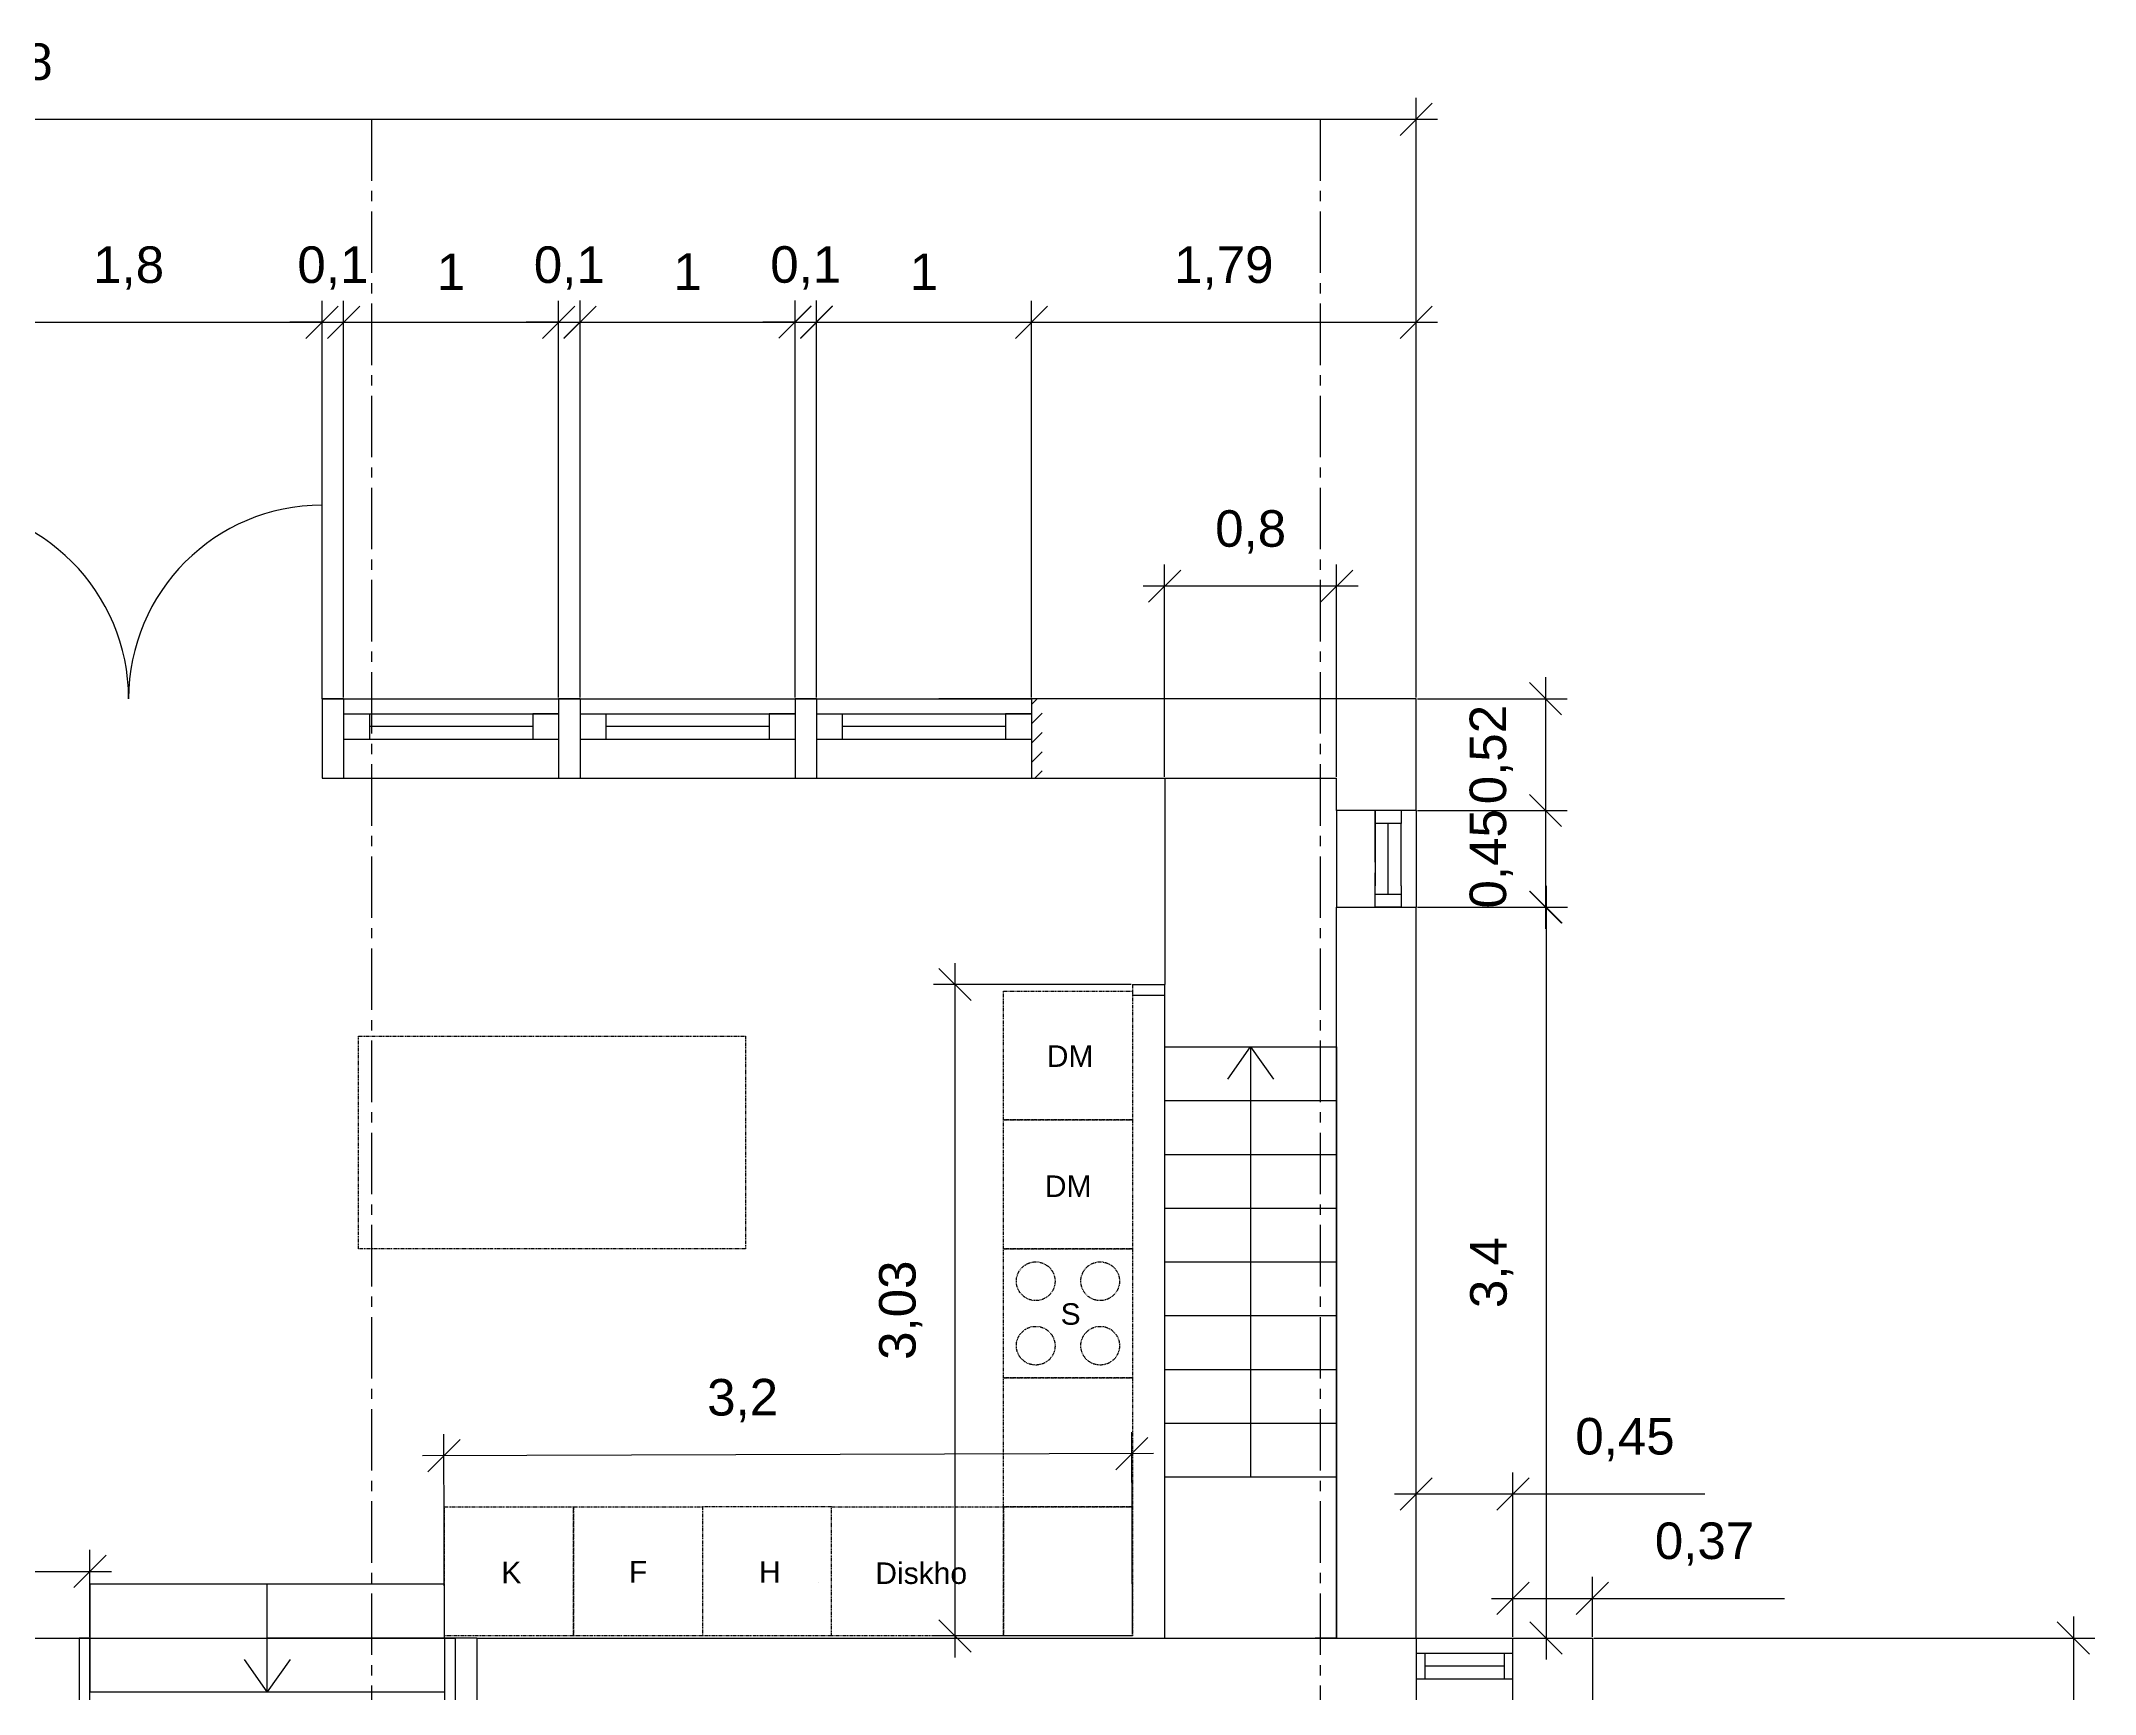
# Model space of a CAD drawing. Header units: millimetres. Extents: x -50011 to 90899, y -58634 to 500399.
# Drawn here: x 12181 to 21736, y 53824 to 61513 of the extents above; entities that cross this region are included whole.
import ezdxf

# ---------------------------------------------------------------- set-up
doc = ezdxf.new("R2010")
doc.units = ezdxf.units.MM
for name, pattern in [('ACAD_ISO02W100', [15, 12, -3]), ('CENTER2', [28.575, 19.05, -3.175, 3.175, -3.175]), ('PHANTOM2', [31.75, 15.875, -3.175, 3.175, -3.175, 3.175, -3.175])]:
    doc.linetypes.add(name, pattern=pattern)
doc.layers.get('0').update_dxf_attribs({"color": 1})
for name, color, linetype in [('Fönser - Revision', 1, 'Continuous'), ('Fönster', 1, 'Continuous'), ('Grundritningar', 1, 'Continuous'), ('Mått', 4, 'Continuous'), ('Möbler', 4, 'PHANTOM2'), ('Rumsavdelare', 3, 'FENCELINE1'), ('Sektionsangivelser', 4, 'PHANTOM2')]:
    doc.layers.add(name, color=color, linetype=linetype)
doc.styles.get("Standard").update_dxf_attribs({"font": 'Arial.ttf', "height": 170})
doc.linetypes.add('FENCELINE1', pattern='A,6.35,-2.54,[133,ltypeshp.shx,S=2.54,R=0,X=-2.54,Y=0],-2.54,25.4', length=36.83)
doc.dimstyles.new('Egen dimension', dxfattribs={"dimscale": 10, "dimtxt": 2.5, "dimasz": 15, "dimexe": 10, "dimexo": 0.625, "dimgap": 15, "dimtad": 1, "dimlfac": 0.001, "dimtxsty": 'Standard', "dimblk": 'OBLIQUE', "dimblk1": 'OBLIQUE', "dimblk2": 'OBLIQUE', "dimcen": 20, "dimdle": 10, "dimadec": 0, "dimazin": 0, "dimtfac": 1, "dimtmove": 0, "dimatfit": 3, "dimldrblk": 'OPEN90', "dimfxl": 1, "dimarcsym": 0})
doc.dimstyles.new('ISO-25', dxfattribs={"dimscale": 10, "dimtxt": 2.5, "dimasz": 15, "dimexe": 10, "dimexo": 0.625, "dimgap": 15, "dimtad": 1, "dimlfac": 0.001, "dimtxsty": 'Standard', "dimblk": 'OBLIQUE', "dimblk1": 'OBLIQUE', "dimblk2": 'OBLIQUE', "dimcen": 20, "dimdle": 10, "dimadec": 0, "dimazin": 0, "dimtfac": 1, "dimtmove": 0, "dimatfit": 3, "dimldrblk": 'OPEN90', "dimfxl": 1, "dimarcsym": 0})

# ---------------------------------------------------------------- blocks, each defined once
blk = doc.blocks.new('_Oblique')
at = {"color": 0, "linetype": 'ByBlock', "lineweight": -2}
blk.add_line((-0.5, -0.5), (0.5, 0.5), dxfattribs=at)
blk = doc.blocks.new('*D337')
at = {"layer": 'Defpoints', "color": 0, "transparency": 16777216}
for p in [(13488.5, 60204.9), (11688.5, 58453.9), (13488.5, 58453.9)]:
    blk.add_point(p, dxfattribs=at)
at = {"layer": 'Mått', "color": 0, "lineweight": -2, "transparency": 16777216}
for p, q in [((11688.5, 58460.2), (11688.5, 60304.9)), ((13488.5, 58460.2), (13488.5, 60304.9)), ((11588.5, 60204.9), (13588.5, 60204.9))]:
    blk.add_line(p, q, dxfattribs=at)
at = {"layer": 'Mått', "color": 0, "lineweight": -2, "transparency": 16777216, "xscale": 150, "yscale": 150, "zscale": 150, "rotation": 180}
blk.add_blockref('_Oblique', (11688.5, 60204.9), dxfattribs=at)
at = {"layer": 'Mått', "color": 0, "lineweight": -2, "transparency": 16777216, "xscale": 150, "yscale": 150, "zscale": 150}
blk.add_blockref('_Oblique', (13488.5, 60204.9), dxfattribs=at)
at = {"layer": 'Mått', "color": 0, "transparency": 16777216, "insert": (12588.5, 60457.3), "char_height": 170, "attachment_point": 5}
blk.add_mtext('1,8', dxfattribs=at)
blk = doc.blocks.new('_Open90')
at = {"color": 0, "linetype": 'ByBlock', "lineweight": -2}
for p, q in [((0, 0), (-1, 0)), ((-0.5, 0.5), (0, 0)), ((0, 0), (-0.5, -0.5))]:
    blk.add_line(p, q, dxfattribs=at)
blk = doc.blocks.new('*D338')
at = {"layer": 'Defpoints', "color": 0, "transparency": 16777216}
for p in [(13588.5, 60204.9), (13488.5, 58453.9), (13588.5, 58453.9)]:
    blk.add_point(p, dxfattribs=at)
at = {"layer": 'Mått', "color": 0, "lineweight": -2, "transparency": 16777216}
for p, q in [((13488.5, 58460.2), (13488.5, 60304.9)), ((13588.5, 58460.2), (13588.5, 60304.9)), ((13488.5, 60204.9), (13338.5, 60204.9)), ((13488.5, 60204.9), (13588.5, 60204.9)), ((13588.5, 60204.9), (13738.5, 60204.9))]:
    blk.add_line(p, q, dxfattribs=at)
at = {"layer": 'Mått', "color": 0, "lineweight": -2, "transparency": 16777216, "xscale": 150, "yscale": 150, "zscale": 150}
blk.add_blockref('_Oblique', (13488.5, 60204.9), dxfattribs=at)
at = {"layer": 'Mått', "color": 0, "lineweight": -2, "transparency": 16777216, "xscale": 150, "yscale": 150, "zscale": 150, "rotation": 180}
blk.add_blockref('_Oblique', (13588.5, 60204.9), dxfattribs=at)
at = {"layer": 'Mått', "color": 0, "transparency": 16777216, "insert": (13538.5, 60457.3), "char_height": 170, "attachment_point": 5}
blk.add_mtext('0,1', dxfattribs=at)
blk = doc.blocks.new('*D339')
at = {"layer": 'Defpoints', "color": 0, "transparency": 16777216}
for p in [(14588.5, 60204.9), (13588.5, 58453.9), (14588.5, 58453.9)]:
    blk.add_point(p, dxfattribs=at)
at = {"layer": 'Mått', "color": 0, "lineweight": -2, "transparency": 16777216}
for p, q in [((13588.5, 58460.2), (13588.5, 60304.9)), ((14588.5, 58460.2), (14588.5, 60304.9)), ((13488.5, 60204.9), (14688.5, 60204.9))]:
    blk.add_line(p, q, dxfattribs=at)
at = {"layer": 'Mått', "color": 0, "lineweight": -2, "transparency": 16777216, "xscale": 150, "yscale": 150, "zscale": 150, "rotation": 180}
blk.add_blockref('_Oblique', (13588.5, 60204.9), dxfattribs=at)
at = {"layer": 'Mått', "color": 0, "lineweight": -2, "transparency": 16777216, "xscale": 150, "yscale": 150, "zscale": 150}
blk.add_blockref('_Oblique', (14588.5, 60204.9), dxfattribs=at)
at = {"layer": 'Mått', "color": 0, "transparency": 16777216, "insert": (14088.5, 60439.9), "char_height": 170, "attachment_point": 5}
blk.add_mtext('1', dxfattribs=at)
blk = doc.blocks.new('*D305')
at = {"layer": 'Defpoints', "color": 0, "transparency": 16777216}
for p in [(18578.2, 60204.9), (16788.5, 58453.9), (18578.2, 58453.9)]:
    blk.add_point(p, dxfattribs=at)
at = {"layer": 'Mått', "color": 0, "lineweight": -2, "transparency": 16777216}
for p, q in [((16788.5, 58460.2), (16788.5, 60304.9)), ((18578.2, 58460.2), (18578.2, 60304.9)), ((16688.5, 60204.9), (18678.2, 60204.9))]:
    blk.add_line(p, q, dxfattribs=at)
at = {"layer": 'Mått', "color": 0, "lineweight": -2, "transparency": 16777216, "xscale": 150, "yscale": 150, "zscale": 150, "rotation": 180}
blk.add_blockref('_Oblique', (16788.5, 60204.9), dxfattribs=at)
at = {"layer": 'Mått', "color": 0, "lineweight": -2, "transparency": 16777216, "xscale": 150, "yscale": 150, "zscale": 150}
blk.add_blockref('_Oblique', (18578.2, 60204.9), dxfattribs=at)
at = {"layer": 'Mått', "color": 0, "transparency": 16777216, "insert": (17683.4, 60457.3), "char_height": 170, "attachment_point": 5}
blk.add_mtext('1,79', dxfattribs=at)
blk = doc.blocks.new('*D319')
at = {"layer": 'Defpoints', "color": 0, "transparency": 16777216}
for p in [(17258.2, 57124.2), (16432.7, 54093.9), (17258.2, 54093.9)]:
    blk.add_point(p, dxfattribs=at)
at = {"layer": 'Mått', "color": 0, "lineweight": -2, "transparency": 16777216}
for p, q in [((16432.7, 57224.2), (16432.7, 53993.9)), ((17252, 57124.2), (16332.7, 57124.2)), ((17252, 54093.9), (16332.7, 54093.9))]:
    blk.add_line(p, q, dxfattribs=at)
at = {"layer": 'Mått', "color": 0, "lineweight": -2, "transparency": 16777216, "xscale": 150, "yscale": 150, "zscale": 150}
for p, rotation in [((16432.7, 57124.2), 90), ((16432.7, 54093.9), 270)]:
    blk.add_blockref('_Oblique', p, dxfattribs=dict(at, rotation=rotation))
at = {"layer": 'Mått', "color": 0, "transparency": 16777216, "insert": (16180.3, 55609), "char_height": 170, "attachment_point": 5, "rotation": 90}
blk.add_mtext('3,03', dxfattribs=at)
blk = doc.blocks.new('*D320')
at = {"layer": 'Defpoints', "color": 0, "transparency": 16777216}
for p in [(14055.6, 54931.8), (14058.2, 54083.9), (17258.2, 54093.9)]:
    blk.add_point(p, dxfattribs=at)
at = {"layer": 'Mått', "color": 0, "lineweight": -2, "transparency": 16777216}
for p, q in [((17258.2, 54100.2), (17255.3, 55041.8)), ((17355.6, 54942.1), (13955.6, 54931.5)), ((14058.2, 54090.2), (14055.3, 55031.8))]:
    blk.add_line(p, q, dxfattribs=at)
at = {"layer": 'Mått', "color": 0, "lineweight": -2, "transparency": 16777216, "xscale": 150, "yscale": 150, "zscale": 150}
for p, rotation in [((14055.6, 54931.8), 180.179048728139), ((17255.6, 54941.8), 0.1790487281390174)]:
    blk.add_blockref('_Oblique', p, dxfattribs=dict(at, rotation=rotation))
at = {"layer": 'Mått', "color": 0, "transparency": 16777216, "insert": (15444.8, 55188.5), "char_height": 170, "attachment_point": 5, "rotation": 0.17905}
blk.add_mtext('3,2', dxfattribs=at)
blk = doc.blocks.new('*D333')
at = {"layer": 'Defpoints', "color": 0, "transparency": 16777216}
for p in [(18578.2, 61149.3), (5298.2, 58453.9), (18578.2, 58453.9)]:
    blk.add_point(p, dxfattribs=at)
at = {"layer": 'Mått', "color": 0, "lineweight": -2, "transparency": 16777216}
for p, q in [((5298.2, 58460.2), (5298.2, 61249.3)), ((18578.2, 58460.2), (18578.2, 61249.3)), ((5198.2, 61149.3), (18678.2, 61149.3))]:
    blk.add_line(p, q, dxfattribs=at)
at = {"layer": 'Mått', "color": 0, "lineweight": -2, "transparency": 16777216, "xscale": 150, "yscale": 150, "zscale": 150, "rotation": 180}
blk.add_blockref('_Oblique', (5298.2, 61149.3), dxfattribs=at)
at = {"layer": 'Mått', "color": 0, "lineweight": -2, "transparency": 16777216, "xscale": 150, "yscale": 150, "zscale": 150}
blk.add_blockref('_Oblique', (18578.2, 61149.3), dxfattribs=at)
at = {"layer": 'Mått', "color": 0, "transparency": 16777216, "insert": (11938.2, 61401.7), "char_height": 170, "attachment_point": 5}
blk.add_mtext('13,28', dxfattribs=at)
blk = doc.blocks.new('*D343')
at = {"layer": 'Defpoints', "color": 0, "ltscale": 100, "transparency": 16777216}
for p in [(18578.2, 58453.9), (18578.2, 57933.9), (19180.1, 57933.9)]:
    blk.add_point(p, dxfattribs=at)
at = {"layer": 'Mått', "color": 0, "lineweight": -2, "ltscale": 100, "transparency": 16777216}
for p, q in [((19180.1, 58553.9), (19180.1, 57833.9)), ((18584.5, 58453.9), (19280.1, 58453.9)), ((18584.5, 57933.9), (19280.1, 57933.9))]:
    blk.add_line(p, q, dxfattribs=at)
at = {"layer": 'Mått', "color": 0, "lineweight": -2, "ltscale": 100, "transparency": 16777216, "xscale": 150, "yscale": 150, "zscale": 150}
for p, rotation in [((19180.1, 58453.9), 90), ((19180.1, 57933.9), 270)]:
    blk.add_blockref('_Oblique', p, dxfattribs=dict(at, rotation=rotation))
at = {"layer": 'Mått', "color": 0, "ltscale": 100, "transparency": 16777216, "insert": (18927.7, 58193.9), "char_height": 170, "attachment_point": 5, "rotation": 90}
blk.add_mtext('0,52', dxfattribs=at)
blk = doc.blocks.new('*D344')
at = {"layer": 'Defpoints', "color": 0, "ltscale": 100, "transparency": 16777216}
for p in [(18578.2, 57933.9), (18578.2, 57483.9), (19180.1, 57483.9)]:
    blk.add_point(p, dxfattribs=at)
at = {"layer": 'Mått', "color": 0, "lineweight": -2, "ltscale": 100, "transparency": 16777216}
for p, q in [((19180.1, 58033.9), (19180.1, 57383.9)), ((18584.5, 57933.9), (19280.1, 57933.9)), ((18584.5, 57483.9), (19280.1, 57483.9))]:
    blk.add_line(p, q, dxfattribs=at)
at = {"layer": 'Mått', "color": 0, "lineweight": -2, "ltscale": 100, "transparency": 16777216, "xscale": 150, "yscale": 150, "zscale": 150}
for p, rotation in [((19180.1, 57933.9), 90), ((19180.1, 57483.9), 270)]:
    blk.add_blockref('_Oblique', p, dxfattribs=dict(at, rotation=rotation))
at = {"layer": 'Mått', "color": 0, "ltscale": 100, "transparency": 16777216, "insert": (18927.7, 57708.9), "char_height": 170, "attachment_point": 5, "rotation": 90}
blk.add_mtext('0,45', dxfattribs=at)
blk = doc.blocks.new('*D345')
at = {"layer": 'Defpoints', "color": 0, "ltscale": 100, "transparency": 16777216}
for p in [(18578.2, 57483.9), (18578.2, 54083.9), (19182.5, 54083.9)]:
    blk.add_point(p, dxfattribs=at)
at = {"layer": 'Mått', "color": 0, "lineweight": -2, "ltscale": 100, "transparency": 16777216}
for p, q in [((19182.5, 57583.9), (19182.5, 53983.9)), ((18584.5, 57483.9), (19282.5, 57483.9)), ((18584.5, 54083.9), (19282.5, 54083.9))]:
    blk.add_line(p, q, dxfattribs=at)
at = {"layer": 'Mått', "color": 0, "lineweight": -2, "ltscale": 100, "transparency": 16777216, "xscale": 150, "yscale": 150, "zscale": 150}
for p, rotation in [((19182.5, 57483.9), 90), ((19182.5, 54083.9), 270)]:
    blk.add_blockref('_Oblique', p, dxfattribs=dict(at, rotation=rotation))
at = {"layer": 'Mått', "color": 0, "ltscale": 100, "transparency": 16777216, "insert": (18930.1, 55783.9), "char_height": 170, "attachment_point": 5, "rotation": 90}
blk.add_mtext('3,4', dxfattribs=at)
blk = doc.blocks.new('*D349')
at = {"layer": 'Defpoints', "color": 0, "linetype": 'ACAD_ISO02W100', "ltscale": 100, "transparency": 16777216}
for p in [(17408.2, 58977.5), (17408.2, 58083.9), (18208.2, 58083.9)]:
    blk.add_point(p, dxfattribs=at)
at = {"layer": 'Mått', "color": 0, "linetype": 'ACAD_ISO02W100', "lineweight": -2, "ltscale": 100, "transparency": 16777216}
for p, q in [((17408.2, 58090.2), (17408.2, 59077.5)), ((18208.2, 58090.2), (18208.2, 59077.5)), ((18308.2, 58977.5), (17308.2, 58977.5))]:
    blk.add_line(p, q, dxfattribs=at)
at = {"layer": 'Mått', "color": 0, "linetype": 'ACAD_ISO02W100', "lineweight": -2, "ltscale": 100, "transparency": 16777216, "xscale": 150, "yscale": 150, "zscale": 150, "rotation": 180}
blk.add_blockref('_Oblique', (17408.2, 58977.5), dxfattribs=at)
at = {"layer": 'Mått', "color": 0, "linetype": 'ACAD_ISO02W100', "lineweight": -2, "ltscale": 100, "transparency": 16777216, "xscale": 150, "yscale": 150, "zscale": 150}
blk.add_blockref('_Oblique', (18208.2, 58977.5), dxfattribs=at)
at = {"layer": 'Mått', "color": 0, "linetype": 'ACAD_ISO02W100', "ltscale": 100, "transparency": 16777216, "insert": (17808.2, 59229.9), "char_height": 170, "attachment_point": 5}
blk.add_mtext('0,8', dxfattribs=at)
blk = doc.blocks.new('*D350')
at = {"layer": 'Defpoints', "color": 0, "linetype": 'ACAD_ISO02W100', "ltscale": 100, "transparency": 16777216}
for p in [(19028.2, 54754.5), (18578.2, 54083.9), (19028.2, 54083.9)]:
    blk.add_point(p, dxfattribs=at)
at = {"layer": 'Mått', "color": 0, "linetype": 'ACAD_ISO02W100', "lineweight": -2, "ltscale": 100, "transparency": 16777216}
for p, q in [((18578.2, 54090.2), (18578.2, 54854.5)), ((19028.2, 54090.2), (19028.2, 54854.5)), ((18478.2, 54754.5), (19028.2, 54754.5)), ((19028.2, 54754.5), (19921.2, 54754.5))]:
    blk.add_line(p, q, dxfattribs=at)
at = {"layer": 'Mått', "color": 0, "linetype": 'ACAD_ISO02W100', "lineweight": -2, "ltscale": 100, "transparency": 16777216, "xscale": 150, "yscale": 150, "zscale": 150, "rotation": 180}
blk.add_blockref('_Oblique', (18578.2, 54754.5), dxfattribs=at)
at = {"layer": 'Mått', "color": 0, "linetype": 'ACAD_ISO02W100', "lineweight": -2, "ltscale": 100, "transparency": 16777216, "xscale": 150, "yscale": 150, "zscale": 150}
blk.add_blockref('_Oblique', (19028.2, 54754.5), dxfattribs=at)
at = {"layer": 'Mått', "color": 0, "linetype": 'ACAD_ISO02W100', "ltscale": 100, "transparency": 16777216, "insert": (19549.7, 55006.9), "char_height": 170, "attachment_point": 5}
blk.add_mtext('0,45', dxfattribs=at)
blk = doc.blocks.new('*D351')
at = {"layer": 'Defpoints', "color": 0, "linetype": 'ACAD_ISO02W100', "ltscale": 100, "transparency": 16777216}
for p in [(19398.2, 54268.3), (19028.2, 54083.9), (19398.2, 54083.9)]:
    blk.add_point(p, dxfattribs=at)
at = {"layer": 'Mått', "color": 0, "linetype": 'ACAD_ISO02W100', "lineweight": -2, "ltscale": 100, "transparency": 16777216}
for p, q in [((19028.2, 54090.2), (19028.2, 54368.3)), ((19398.2, 54090.2), (19398.2, 54368.3)), ((18928.2, 54268.3), (19398.2, 54268.3)), ((19398.2, 54268.3), (20291.2, 54268.3))]:
    blk.add_line(p, q, dxfattribs=at)
at = {"layer": 'Mått', "color": 0, "linetype": 'ACAD_ISO02W100', "lineweight": -2, "ltscale": 100, "transparency": 16777216, "xscale": 150, "yscale": 150, "zscale": 150, "rotation": 180}
blk.add_blockref('_Oblique', (19028.2, 54268.3), dxfattribs=at)
at = {"layer": 'Mått', "color": 0, "linetype": 'ACAD_ISO02W100', "lineweight": -2, "ltscale": 100, "transparency": 16777216, "xscale": 150, "yscale": 150, "zscale": 150}
blk.add_blockref('_Oblique', (19398.2, 54268.3), dxfattribs=at)
at = {"layer": 'Mått', "color": 0, "linetype": 'ACAD_ISO02W100', "ltscale": 100, "transparency": 16777216, "insert": (19919.7, 54520.7), "char_height": 170, "attachment_point": 5}
blk.add_mtext('0,37', dxfattribs=at)
blk = doc.blocks.new('*D352')
at = {"layer": 'Defpoints', "color": 0, "ltscale": 100, "transparency": 16777216}
for p in [(19398.2, 54083.9), (19398.2, 52583.9), (21635.9, 52583.9)]:
    blk.add_point(p, dxfattribs=at)
at = {"layer": 'Mått', "color": 0, "lineweight": -2, "ltscale": 100, "transparency": 16777216}
for p, q in [((21635.9, 54183.9), (21635.9, 52483.9)), ((19404.5, 54083.9), (21735.9, 54083.9)), ((19404.5, 52583.9), (21735.9, 52583.9))]:
    blk.add_line(p, q, dxfattribs=at)
at = {"layer": 'Mått', "color": 0, "lineweight": -2, "ltscale": 100, "transparency": 16777216, "xscale": 150, "yscale": 150, "zscale": 150}
for p, rotation in [((21635.9, 54083.9), 90), ((21635.9, 52583.9), 270)]:
    blk.add_blockref('_Oblique', p, dxfattribs=dict(at, rotation=rotation))
at = {"layer": 'Mått', "color": 0, "ltscale": 100, "transparency": 16777216, "insert": (21383.5, 53333.9), "char_height": 170, "attachment_point": 5, "rotation": 90}
blk.add_mtext('1,5', dxfattribs=at)
blk = doc.blocks.new('*D362')
at = {"layer": 'Defpoints', "color": 0, "ltscale": 100, "transparency": 16777216}
for p in [(12408.2, 54393.8), (11088.5, 54083.9), (12408.2, 54083.9)]:
    blk.add_point(p, dxfattribs=at)
at = {"layer": 'Mått', "color": 0, "lineweight": -2, "ltscale": 100, "transparency": 16777216}
for p, q in [((11088.5, 54090.2), (11088.5, 54493.8)), ((12408.2, 54090.2), (12408.2, 54493.8)), ((10988.5, 54393.8), (12508.2, 54393.8))]:
    blk.add_line(p, q, dxfattribs=at)
at = {"layer": 'Mått', "color": 0, "lineweight": -2, "ltscale": 100, "transparency": 16777216, "xscale": 150, "yscale": 150, "zscale": 150, "rotation": 180}
blk.add_blockref('_Oblique', (11088.5, 54393.8), dxfattribs=at)
at = {"layer": 'Mått', "color": 0, "lineweight": -2, "ltscale": 100, "transparency": 16777216, "xscale": 150, "yscale": 150, "zscale": 150}
blk.add_blockref('_Oblique', (12408.2, 54393.8), dxfattribs=at)
at = {"layer": 'Mått', "color": 0, "ltscale": 100, "transparency": 16777216, "insert": (11748.4, 54646.2), "char_height": 170, "attachment_point": 5}
blk.add_mtext('1,32', dxfattribs=at)
blk = doc.blocks.new('*D301')
at = {"layer": 'Defpoints', "color": 0, "ltscale": 100, "transparency": 16777216}
for p in [(14688.5, 60204.9), (14588.5, 58453.9), (14688.5, 58453.9)]:
    blk.add_point(p, dxfattribs=at)
at = {"layer": 'Mått', "color": 0, "lineweight": -2, "ltscale": 100, "transparency": 16777216}
for p, q in [((14588.5, 58460.2), (14588.5, 60304.9)), ((14688.5, 58460.2), (14688.5, 60304.9)), ((14588.5, 60204.9), (14438.5, 60204.9)), ((14588.5, 60204.9), (14688.5, 60204.9)), ((14688.5, 60204.9), (14838.5, 60204.9))]:
    blk.add_line(p, q, dxfattribs=at)
at = {"layer": 'Mått', "color": 0, "lineweight": -2, "ltscale": 100, "transparency": 16777216, "xscale": 150, "yscale": 150, "zscale": 150}
blk.add_blockref('_Oblique', (14588.5, 60204.9), dxfattribs=at)
at = {"layer": 'Mått', "color": 0, "lineweight": -2, "ltscale": 100, "transparency": 16777216, "xscale": 150, "yscale": 150, "zscale": 150, "rotation": 180}
blk.add_blockref('_Oblique', (14688.5, 60204.9), dxfattribs=at)
at = {"layer": 'Mått', "color": 0, "ltscale": 100, "transparency": 16777216, "insert": (14638.5, 60457.3), "char_height": 170, "attachment_point": 5}
blk.add_mtext('0,1', dxfattribs=at)
blk = doc.blocks.new('*D302')
at = {"layer": 'Defpoints', "color": 0, "ltscale": 100, "transparency": 16777216}
for p in [(15688.5, 60205.7), (14688.5, 58453.9), (15688.5, 58453.9)]:
    blk.add_point(p, dxfattribs=at)
at = {"layer": 'Mått', "color": 0, "lineweight": -2, "ltscale": 100, "transparency": 16777216}
for p, q in [((14688.5, 58460.2), (14688.5, 60305.7)), ((15688.5, 58460.2), (15688.5, 60305.7)), ((14588.5, 60205.7), (15788.5, 60205.7))]:
    blk.add_line(p, q, dxfattribs=at)
at = {"layer": 'Mått', "color": 0, "lineweight": -2, "ltscale": 100, "transparency": 16777216, "xscale": 150, "yscale": 150, "zscale": 150, "rotation": 180}
blk.add_blockref('_Oblique', (14688.5, 60205.7), dxfattribs=at)
at = {"layer": 'Mått', "color": 0, "lineweight": -2, "ltscale": 100, "transparency": 16777216, "xscale": 150, "yscale": 150, "zscale": 150}
blk.add_blockref('_Oblique', (15688.5, 60205.7), dxfattribs=at)
at = {"layer": 'Mått', "color": 0, "ltscale": 100, "transparency": 16777216, "insert": (15188.5, 60440.7), "char_height": 170, "attachment_point": 5}
blk.add_mtext('1', dxfattribs=at)
blk = doc.blocks.new('*D303')
at = {"layer": 'Defpoints', "color": 0, "ltscale": 100, "transparency": 16777216}
for p in [(15788.5, 60205.8), (15688.5, 58453.9), (15788.5, 58453.9)]:
    blk.add_point(p, dxfattribs=at)
at = {"layer": 'Mått', "color": 0, "lineweight": -2, "ltscale": 100, "transparency": 16777216}
for p, q in [((15688.5, 58460.2), (15688.5, 60305.8)), ((15788.5, 58460.2), (15788.5, 60305.8)), ((15688.5, 60205.8), (15538.5, 60205.8)), ((15688.5, 60205.8), (15788.5, 60205.8)), ((15788.5, 60205.8), (15938.5, 60205.8))]:
    blk.add_line(p, q, dxfattribs=at)
at = {"layer": 'Mått', "color": 0, "lineweight": -2, "ltscale": 100, "transparency": 16777216, "xscale": 150, "yscale": 150, "zscale": 150}
blk.add_blockref('_Oblique', (15688.5, 60205.8), dxfattribs=at)
at = {"layer": 'Mått', "color": 0, "lineweight": -2, "ltscale": 100, "transparency": 16777216, "xscale": 150, "yscale": 150, "zscale": 150, "rotation": 180}
blk.add_blockref('_Oblique', (15788.5, 60205.8), dxfattribs=at)
at = {"layer": 'Mått', "color": 0, "ltscale": 100, "transparency": 16777216, "insert": (15738.5, 60458.2), "char_height": 170, "attachment_point": 5}
blk.add_mtext('0,1', dxfattribs=at)
blk = doc.blocks.new('*D304')
at = {"layer": 'Defpoints', "color": 0, "ltscale": 100, "transparency": 16777216}
for p in [(16788.5, 60204.9), (15788.5, 58453.9), (16788.5, 58453.9)]:
    blk.add_point(p, dxfattribs=at)
at = {"layer": 'Mått', "color": 0, "lineweight": -2, "ltscale": 100, "transparency": 16777216}
for p, q in [((15788.5, 58460.2), (15788.5, 60304.9)), ((16788.5, 58460.2), (16788.5, 60304.9)), ((15688.5, 60204.9), (16888.5, 60204.9))]:
    blk.add_line(p, q, dxfattribs=at)
at = {"layer": 'Mått', "color": 0, "lineweight": -2, "ltscale": 100, "transparency": 16777216, "xscale": 150, "yscale": 150, "zscale": 150, "rotation": 180}
blk.add_blockref('_Oblique', (15788.5, 60204.9), dxfattribs=at)
at = {"layer": 'Mått', "color": 0, "lineweight": -2, "ltscale": 100, "transparency": 16777216, "xscale": 150, "yscale": 150, "zscale": 150}
blk.add_blockref('_Oblique', (16788.5, 60204.9), dxfattribs=at)
at = {"layer": 'Mått', "color": 0, "ltscale": 100, "transparency": 16777216, "insert": (16288.5, 60439.9), "char_height": 170, "attachment_point": 5}
blk.add_mtext('1', dxfattribs=at)

msp = doc.modelspace()

# ---------------------------------------------------------------- hatches: boundary and pattern name
at = {"layer": 'Grundritningar', "ltscale": 100}
h = msp.add_hatch(dxfattribs=at)
h.set_pattern_fill('ANSI31', color=256, scale=20)
h.set_pattern_definition([(45, (-820, 30940), (-44.90128, 44.90128), [])])
h.paths.add_polyline_path([(16838.49, 58453.923), (16788.49, 58453.923), (16788.49, 58083.923), (16838.49, 58083.923)])

# ---------------------------------------------------------------- linework, layer by layer
at = {"layer": 'Fönser - Revision', "ltscale": 100}
for p, q in [((13488.49, 58453.923), (13588.49, 58453.923)), ((14588.49, 58453.923), (14688.49, 58453.923)), ((15688.49, 58453.923), (15788.49, 58453.923)), ((16788.49, 58083.923), (16838.49, 58083.923))]:
    msp.add_line(p, q, dxfattribs=at)
at = {"layer": 'Fönster', "ltscale": 100}
for p, q in [((13588.49, 58453.923), (13588.49, 58083.923)), ((13588.49, 58453.923), (14588.49, 58453.923)), ((13588.49, 58383.923), (14588.49, 58383.923)), ((14588.49, 58383.923), (14468.49, 58383.923)), ((14468.49, 58383.923), (14468.49, 58263.923)), ((14588.49, 58383.923), (14588.49, 58263.923)), ((14688.49, 58453.923), (14688.49, 58083.923)), ((14688.49, 58453.923), (15688.49, 58453.923)), ((14688.49, 58383.923), (15688.49, 58383.923)), ((15688.49, 58383.923), (15568.49, 58383.923)), ((15568.49, 58383.923), (15568.49, 58263.923)), ((15688.49, 58383.923), (15688.49, 58263.923)), ((15788.49, 58453.923), (15788.49, 58083.923)), ((15788.49, 58453.923), (16788.49, 58453.923)), ((15788.49, 58383.923), (16788.49, 58383.923)), ((16788.49, 58383.923), (16668.49, 58383.923)), ((16668.49, 58383.923), (16668.49, 58263.923)), ((16788.49, 58453.923), (16788.49, 58083.923)), ((16788.49, 58383.923), (16788.49, 58263.923)), ((13588.49, 58083.923), (14588.49, 58083.923)), ((14688.49, 58083.923), (15688.49, 58083.923)), ((15788.49, 58083.923), (16788.49, 58083.923))]:
    msp.add_line(p, q, dxfattribs=at)
at = {"layer": 'Fönster'}
for p, q in [((13588.49, 58383.923), (13708.49, 58383.923)), ((13708.49, 58383.923), (13708.49, 58263.923)), ((14588.49, 58453.923), (14588.49, 58083.923)), ((14688.49, 58383.923), (14808.49, 58383.923)), ((14808.49, 58383.923), (14808.49, 58263.923)), ((15688.49, 58453.923), (15688.49, 58083.923)), ((15788.49, 58383.923), (15908.49, 58383.923)), ((15908.49, 58383.923), (15908.49, 58263.923)), ((14468.49, 58323.923), (13708.49, 58323.923)), ((15568.49, 58323.923), (14808.49, 58323.923)), ((16668.49, 58323.923), (15908.49, 58323.923)), ((13708.49, 58263.923), (13588.49, 58263.923)), ((14588.49, 58263.923), (13708.49, 58263.923)), ((14808.49, 58263.923), (14688.49, 58263.923)), ((15688.49, 58263.923), (14808.49, 58263.923)), ((15908.49, 58263.923), (15788.49, 58263.923)), ((16788.49, 58263.923), (15908.49, 58263.923))]:
    msp.add_line(p, q, dxfattribs=at)
at = {"layer": 'Grundritningar'}
for p, q in [((13488.49, 58453.923), (13488.49, 59353.923)), ((13588.49, 58453.923), (13488.49, 58453.923)), ((13488.49, 58453.923), (13488.49, 58083.923)), ((14688.49, 58453.923), (14588.49, 58453.923)), ((15788.49, 58453.923), (15688.49, 58453.923)), ((18578.249, 58453.923), (16358.344, 58453.923)), ((18578.249, 57933.923), (18578.249, 58453.923)), ((13488.49, 58083.923), (13588.49, 58083.923)), ((14588.49, 58083.923), (14688.49, 58083.923)), ((15688.49, 58083.923), (15788.49, 58083.923)), ((16358.344, 58083.923), (18208.249, 58083.923)), ((18208.249, 57933.923), (18208.249, 58083.923)), ((18578.249, 57933.923), (18208.249, 57933.923)), ((18388.249, 57873.923), (18388.249, 57933.923)), ((18508.249, 57933.923), (18508.249, 57873.923)), ((18508.249, 57873.923), (18388.249, 57873.923)), ((18388.249, 57693.923), (18388.249, 57873.923)), ((18448.249, 57543.923), (18448.249, 57873.923)), ((18508.249, 57693.923), (18508.249, 57873.923)), ((18388.249, 57693.923), (18388.249, 57633.923)), ((18508.249, 57583.923), (18508.249, 57693.923)), ((18208.249, 54083.923), (18208.249, 57483.923)), ((18578.249, 54083.923), (18578.249, 57483.923)), ((17258.249, 57124.174), (17408.249, 57124.174)), ((17258.249, 57074.287), (17408.249, 57074.287)), ((17408.249, 54083.923), (17408.249, 57124.174)), ((17408.249, 56833.923), (18208.249, 56833.923)), ((18208.249, 56833.923), (18208.249, 54083.923)), ((17408.249, 56583.923), (18208.249, 56583.923)), ((17408.249, 56333.923), (18208.249, 56333.923)), ((17408.249, 56083.923), (18208.249, 56083.923)), ((17408.249, 55833.923), (18208.249, 55833.923)), ((17408.249, 55583.923), (18208.249, 55583.923)), ((17408.249, 55333.923), (18208.249, 55333.923)), ((17408.249, 55083.923), (18208.249, 55083.923)), ((17408.249, 54833.923), (18208.249, 54833.923)), ((15798.862, 54341.72), (15798.862, 54341.72)), ((12408.249, 54083.923), (12358.249, 54083.923)), ((12358.249, 54083.923), (12358.249, 53713.923)), ((12408.249, 53713.923), (12408.249, 54083.923)), ((14208.249, 54083.923), (14058.249, 54083.923)), ((14058.249, 54083.923), (14058.249, 53713.923)), ((14058.249, 54083.923), (14108.249, 54083.923)), ((14108.249, 54083.923), (14108.249, 53713.923)), ((18578.249, 54083.923), (18578.249, 53714.759)), ((19028.249, 53714.759), (19028.249, 54083.923)), ((18578.249, 54013.923), (19028.249, 54013.923)), ((18618.249, 54013.923), (18618.249, 53893.923)), ((18988.249, 54013.923), (18988.249, 53893.923)), ((18578.249, 53893.923), (19028.249, 53893.923)), ((18618.249, 53953.923), (18988.249, 53953.923))]:
    msp.add_line(p, q, dxfattribs=at)
at = {"layer": 'Grundritningar', "ltscale": 100}
for p, q in [((18208.249, 57933.923), (18208.249, 57483.923)), ((18388.249, 57933.923), (18388.249, 57583.923)), ((18578.249, 57933.923), (18578.249, 57483.923)), ((18388.249, 57583.923), (18388.249, 57643.923)), ((18388.249, 57483.923), (18388.249, 57583.923)), ((18388.249, 57483.923), (18388.249, 57543.923)), ((18388.249, 57543.923), (18448.249, 57543.923)), ((18448.249, 57543.923), (18508.249, 57543.923)), ((18508.249, 57583.923), (18508.249, 57483.923)), ((18208.249, 57483.923), (18578.249, 57483.923)), ((18508.249, 57483.923), (18388.249, 57483.923)), ((14058.249, 54333.923), (12408.249, 54333.923)), ((12408.249, 54333.923), (12408.249, 54083.923)), ((14058.249, 54083.923), (14058.249, 54333.923)), ((12408.249, 54083.923), (12408.249, 53833.923)), ((12408.249, 54083.923), (14058.249, 54083.923)), ((14058.249, 54083.923), (13233.249, 54083.923)), ((12408.249, 53833.923), (14058.249, 53833.923))]:
    msp.add_line(p, q, dxfattribs=at)
at = {"layer": 'Grundritningar'}
for points in [[(6118.249, 53463.923), (6118.249, 54083.923), (12408.249, 54083.923)], [(14208.249, 54083.923), (19398.249, 54083.923), (19398.249, 53113.923)]]:
    msp.add_lwpolyline(points, dxfattribs=at)
for centre, start, end in [((11688.49, 58453.923), 0, 90), ((13488.49, 58453.923), 90, 180)]:
    msp.add_arc(centre, 900, start, end, dxfattribs=at)
at = {"layer": 'Mått'}
for p, q in [((14208.249, 54083.923), (14208.249, 53713.923)), ((18208.249, 54083.923), (18108.249, 54083.923))]:
    msp.add_line(p, q, dxfattribs=at)
at = {"layer": 'Möbler'}
for p, q in [((17258.249, 57124.174), (17258.249, 57093.923)), ((15858.249, 54693.923), (15258.249, 54693.923)), ((15858.249, 54093.923), (15258.249, 54093.923))]:
    msp.add_line(p, q, dxfattribs=at)
for points in [[(17258.249, 56493.923), (16658.249, 56493.923), (16658.249, 57093.923), (17258.249, 57093.923)], [(13658.249, 56883.923), (15458.249, 56883.923), (15458.249, 55893.923), (13658.249, 55893.923)], [(17258.249, 55893.923), (16658.249, 55893.923), (16658.249, 56493.923), (17258.249, 56493.923)], [(17258.249, 55293.923), (16658.249, 55293.923), (16658.249, 55893.923), (17258.249, 55893.923)], [(17258.249, 54693.923), (16658.249, 54693.923), (16658.249, 55293.923), (17258.249, 55293.923)], [(14658.249, 54093.923), (14058.249, 54093.923), (14058.249, 54693.923), (14658.249, 54693.923)], [(15258.249, 54093.923), (14658.249, 54093.923), (14658.249, 54693.923), (15258.249, 54693.923)], [(16658.249, 54093.923), (15858.249, 54093.923), (15858.249, 54693.923), (16658.249, 54693.923)], [(17258.249, 54093.923), (16658.249, 54093.923), (16658.249, 54693.923), (17258.249, 54693.923)]]:
    msp.add_lwpolyline(points, close=True, dxfattribs=at)
for centre in [(16808.249, 55743.923), (17108.249, 55743.923), (16808.249, 55443.923), (17108.249, 55443.923)]:
    msp.add_circle(centre, 90, dxfattribs=at)
at = {"layer": 'Rumsavdelare', "ltscale": 5}
msp.add_line((17408.249, 58083.923), (17408.249, 57124.174), dxfattribs=at)
at = {"layer": 'Sektionsangivelser', "linetype": 'CENTER2', "ltscale": 15}
for p, q in [((13718.378, 61149.313), (13718.378, 44523.218)), ((18131.231, 61149.313), (18131.231, 44087.804))]:
    msp.add_line(p, q, dxfattribs=at)

# ---------------------------------------------------------------- texts
at = {"layer": 'Möbler', "char_height": 100, "attachment_point": 1}
for s, insert in [('DM', (16859.747, 56841.11)), ('DM', (16850.753, 56235.979)), ('S', (16924.123, 55641.346)), ('K', (14321.875, 54439.079)), ('F', (14915.872, 54442.151)), ('H', (15520.97, 54441.359)), ('Diskho', (16062.156, 54435.616))]:
    msp.add_mtext_dynamic_manual_height_columns(s, width=30.21587, gutter_width=125, heights=[0], dxfattribs=dict(at, insert=insert))

# ---------------------------------------------------------------- dimensions: what is measured, and where the dimension line sits
at = {"layer": 'Mått'}
for base, p1, p2, picture, middle in [((18578.249, 61149.313), (5298.249, 58453.923), (18578.249, 58453.923), '*D333', (11938.249, 61149.313)), ((13588.49, 60204.868), (13488.49, 58453.923), (13588.49, 58453.923), '*D338', (13538.49, 60204.868)), ((14588.49, 60204.868), (13588.49, 58453.923), (14588.49, 58453.923), '*D339', (14088.49, 60204.868))]:
    dim = msp.add_linear_dim(base=base, p1=p1, p2=p2, dimstyle='ISO-25', dxfattribs=at)
    dim.commit()
    dim.dimension.update_dxf_attribs({"geometry": picture, "text_midpoint": middle, "dimtype": 160})
for base, p1, p2, picture, middle in [((13488.49, 60204.868), (11688.49, 58453.923), (13488.49, 58453.923), '*D337', (12588.49, 60457.263)), ((18578.249, 60204.868), (16788.49, 58453.923), (18578.249, 58453.923), '*D305', (17683.369, 60457.263))]:
    dim = msp.add_linear_dim(base=base, p1=p1, p2=p2, dimstyle='ISO-25', dxfattribs=at)
    dim.commit()
    dim.dimension.update_dxf_attribs({"geometry": picture, "text_midpoint": middle})
at = {"layer": 'Mått', "ltscale": 100}
for base, p1, p2, picture, middle in [((14688.49, 60204.868), (14588.49, 58453.923), (14688.49, 58453.923), '*D301', (14638.49, 60204.868)), ((15788.49, 60205.794), (15688.49, 58453.923), (15788.49, 58453.923), '*D303', (15738.49, 60205.794))]:
    dim = msp.add_linear_dim(base=base, p1=p1, p2=p2, dimstyle='Egen dimension', dxfattribs=at)
    dim.commit()
    dim.dimension.update_dxf_attribs({"geometry": picture, "text_midpoint": middle, "dimtype": 160})
for base, p1, p2, picture, middle in [((15688.49, 60205.724), (14688.49, 58453.923), (15688.49, 58453.923), '*D302', (15188.49, 60440.724)), ((16788.49, 60204.868), (15788.49, 58453.923), (16788.49, 58453.923), '*D304', (16288.49, 60439.868)), ((12408.249, 54393.763), (11088.49, 54083.923), (12408.249, 54083.923), '*D362', (11748.369, 54646.157))]:
    dim = msp.add_linear_dim(base=base, p1=p1, p2=p2, dimstyle='Egen dimension', dxfattribs=at)
    dim.commit()
    dim.dimension.update_dxf_attribs({"geometry": picture, "text_midpoint": middle})
at = {"layer": 'Mått', "linetype": 'ACAD_ISO02W100', "ltscale": 100}
for base, p1, p2, picture, middle in [((17408.249, 58977.49), (18208.249, 58083.923), (17408.249, 58083.923), '*D349', (17808.249, 59229.884)), ((19028.249, 54754.476), (18578.249, 54083.923), (19028.249, 54083.923), '*D350', (19549.736, 55006.871)), ((19398.249, 54268.288), (19028.249, 54083.923), (19398.249, 54083.923), '*D351', (19919.736, 54520.682))]:
    dim = msp.add_linear_dim(base=base, p1=p1, p2=p2, dimstyle='Egen dimension', dxfattribs=at)
    dim.commit()
    dim.dimension.update_dxf_attribs({"geometry": picture, "text_midpoint": middle})
at = {"layer": 'Mått', "ltscale": 100}
for base, p1, p2, picture, middle in [((19180.12, 57933.923), (18578.249, 58453.923), (18578.249, 57933.923), '*D343', (19180.12, 58193.923)), ((19180.12, 57483.923), (18578.249, 57933.923), (18578.249, 57483.923), '*D344', (19180.12, 57708.923)), ((21635.912, 52583.923), (19398.249, 54083.923), (19398.249, 52583.923), '*D352', (21635.912, 53333.923))]:
    dim = msp.add_linear_dim(base=base, p1=p1, p2=p2, angle=90, dimstyle='Egen dimension', dxfattribs=at)
    dim.commit()
    dim.dimension.update_dxf_attribs({"geometry": picture, "text_midpoint": middle, "dimtype": 160})
dim = msp.add_linear_dim(base=(19182.494, 54083.923), p1=(18578.249, 57483.923), p2=(18578.249, 54083.923), angle=90, dimstyle='Egen dimension', dxfattribs=at)
dim.commit()
dim.dimension.update_dxf_attribs({"geometry": '*D345', "text_midpoint": (18930.1, 55783.923)})
at = {"layer": 'Mått'}
dim = msp.add_linear_dim(base=(16432.737, 54093.923), p1=(17258.249, 57124.174), p2=(17258.249, 54093.923), angle=90, dimstyle='ISO-25', dxfattribs=at)
dim.commit()
dim.dimension.update_dxf_attribs({"geometry": '*D319', "text_midpoint": (16180.343, 55609.048)})
dim = msp.add_linear_dim(base=(14055.599, 54931.772), p1=(17258.249, 54093.923), p2=(14058.249, 54083.923), angle=180.1790487, dimstyle='ISO-25', dxfattribs=at)
dim.commit()
dim.dimension.update_dxf_attribs({"geometry": '*D320', "text_midpoint": (15445.636, 54936.116), "dimtype": 161})

# ---------------------------------------------------------------- leaders
at = {"layer": 'Grundritningar'}
for points in [[(17808.249, 56833.923), (17808.249, 54833.923)], [(13233.249, 53833.923), (13233.249, 54333.923)]]:
    msp.add_leader(points, dimstyle='ISO-25', override={"dimldrblk": 'Open90'}, dxfattribs=at)

doc.saveas('drawing.dxf')
